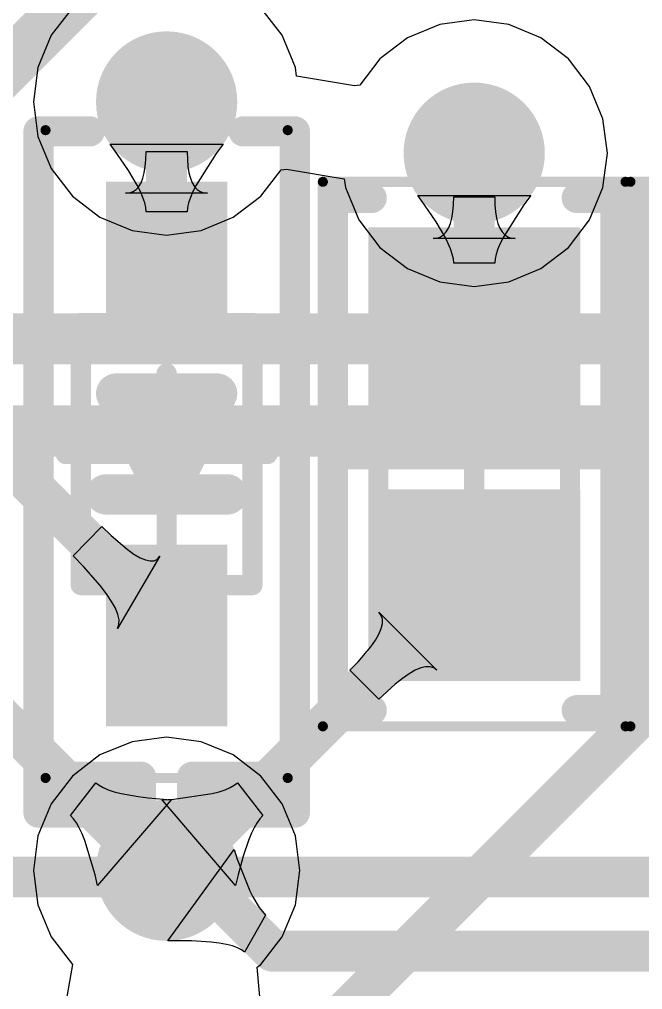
# Model space of a CAD drawing. Header units: inches. Extents: x -0.01 to 3.94, y -0.06 to 4.68.
# Drawn here: x 0.8913 to 1.0128, y 0.5467 to 0.7361 of the extents above; entities that cross this region are included whole.
import ezdxf

# ---------------------------------------------------------------- set-up
doc = ezdxf.new("R2010")
doc.units = ezdxf.units.IN
doc.header["$MEASUREMENT"] = 0
for name, color, linetype in [('Bottom Layer', 5, 'Continuous'), ('Int1 -GND)', 16, 'Continuous'), ('Int2 -PWR)', 76, 'Continuous'), ('Top 3D Body', 56, 'Continuous'), ('Top Courtyard', 56, 'Continuous'), ('Top Layer', 1, 'Continuous'), ('Top Overlay', 2, 'Continuous'), ('Top Paste', 8, 'Continuous'), ('Top Solder', 216, 'Continuous'), ('Via Holes', 16, 'Continuous')]:
    doc.layers.add(name, color=color, linetype=linetype)

# ---------------------------------------------------------------- blocks, each defined once
blk = doc.blocks.new('RES_0603_1608_538')
at = {"layer": 'Top Layer'}
for points in [[(-0.0423224, -0.0186989), (-0.0423224, 0.0187027), (-0.008857800000000002, 0.0187027), (-0.008857799999999997, -0.0186989)], [(0.008857600000000004, -0.0186989), (0.008857599999999997, 0.0187027), (0.0423222, 0.0187027), (0.0423222, -0.0186989)]]:
    blk.add_hatch(color=1, dxfattribs=at).paths.add_polyline_path(points)
at = {"layer": 'Top Paste'}
for points in [[(-0.0423224, -0.0186989), (-0.0423224, 0.0187027), (-0.008857800000000002, 0.0187027), (-0.008857799999999997, -0.0186989)], [(0.008857600000000004, -0.0186989), (0.008857599999999997, 0.0187027), (0.0423222, 0.0187027), (0.0423222, -0.0186989)]]:
    blk.add_hatch(color=8, dxfattribs=at).paths.add_polyline_path(points)
at = {"layer": 'Top Solder'}
for points in [[(-0.0442909, -0.0206674), (-0.0442909, 0.0206712), (-0.006889300000000003, 0.0206712), (-0.006889299999999998, -0.0206674)], [(0.006889100000000003, -0.0206674), (0.006889099999999997, 0.0206712), (0.0442907, 0.0206712), (0.0442907, -0.0206674)]]:
    blk.add_hatch(color=216, dxfattribs=at).paths.add_polyline_path(points)
at = {"layer": 'Top 3D Body'}
for points in [[(0.0344499, 0.0187019, 0.003937, 0.003937, 0), (-0.0344481, 0.0187019, 0.003937, 0.003937, 0)], [(-0.0344481, -0.0187001, 0.003937, 0.003937, 0), (-0.0344481, 0.0187019, 0.003937, 0.003937, 0)], [(0.0344499, -0.0187001, 0.003937, 0.003937, 0), (0.0344499, 0.0187019, 0.003937, 0.003937, 0)], [(0.0344499, -0.0187001, 0.003937, 0.003937, 0), (-0.0344481, -0.0187001, 0.003937, 0.003937, 0)]]:
    blk.add_lwpolyline(points, format="xyseb", dxfattribs=at)
for points in [[(-0.0354323, 0.0187019, 0.0019685, 0.0019685, 1), (-0.0334639, 0.0187019, 0.0019685, 0.0019685, 1)], [(-0.0354323, 0.0187019, 0.0019685, 0.0019685, 1), (-0.0334639, 0.0187019, 0.0019685, 0.0019685, 1)], [(0.0334657, 0.0187019, 0.0019685, 0.0019685, 1), (0.0354341, 0.0187019, 0.0019685, 0.0019685, 1)], [(0.0334657, 0.0187019, 0.0019685, 0.0019685, 1), (0.0354341, 0.0187019, 0.0019685, 0.0019685, 1)], [(-0.0354323, -0.0187001, 0.0019685, 0.0019685, 1), (-0.0334639, -0.0187001, 0.0019685, 0.0019685, 1)], [(-0.0354323, -0.0187001, 0.0019685, 0.0019685, 1), (-0.0334639, -0.0187001, 0.0019685, 0.0019685, 1)], [(0.0334657, -0.0187001, 0.0019685, 0.0019685, 1), (0.0354341, -0.0187001, 0.0019685, 0.0019685, 1)], [(0.0334657, -0.0187001, 0.0019685, 0.0019685, 1), (0.0354341, -0.0187001, 0.0019685, 0.0019685, 1)]]:
    blk.add_lwpolyline(points, format="xyseb", close=True, dxfattribs=at)
at = {"layer": 'Top Courtyard'}
for points in [[(0.0531499, 0.0295279, 0.0019685, 0.0019685, 0), (-0.0531501, 0.0295279, 0.0019685, 0.0019685, 0)], [(-0.0531501, -0.0295261, 0.0019685, 0.0019685, 0), (-0.0531501, 0.0295279, 0.0019685, 0.0019685, 0)], [(0.0531499, -0.0295261, 0.0019685, 0.0019685, 0), (0.0531499, 0.0295279, 0.0019685, 0.0019685, 0)], [(-1e-07, -0.0187001, 0.003937, 0.003937, 0), (-1e-07, 0.0187019, 0.003937, 0.003937, 0)], [(0.0186999, 1.9e-06, 0.003937, 0.003937, 0), (-0.0187001, 1.9e-06, 0.003937, 0.003937, 0)], [(0.0531499, -0.0295261, 0.0019685, 0.0019685, 0), (-0.0531501, -0.0295261, 0.0019685, 0.0019685, 0)]]:
    blk.add_lwpolyline(points, format="xyseb", dxfattribs=at)
for points in [[(-0.0536422, 0.0295279, 0.0009842, 0.0009842, 1), (-0.052658, 0.0295279, 0.0009842, 0.0009842, 1)], [(-0.0536422, 0.0295279, 0.0009842, 0.0009842, 1), (-0.052658, 0.0295279, 0.0009842, 0.0009842, 1)], [(0.0526578, 0.0295279, 0.0009842, 0.0009842, 1), (0.053642, 0.0295279, 0.0009842, 0.0009842, 1)], [(0.0526578, 0.0295279, 0.0009842, 0.0009842, 1), (0.053642, 0.0295279, 0.0009842, 0.0009842, 1)], [(-0.0009843, 0.0187019, 0.0019685, 0.0019685, 1), (0.0009841, 0.0187019, 0.0019685, 0.0019685, 1)], [(-0.0196843, 1.9e-06, 0.0019685, 0.0019685, 1), (-0.0177159, 1.9e-06, 0.0019685, 0.0019685, 1)], [(0.0177157, 1.9e-06, 0.0019685, 0.0019685, 1), (0.0196841, 1.9e-06, 0.0019685, 0.0019685, 1)], [(-0.0009843, -0.0187001, 0.0019685, 0.0019685, 1), (0.0009841, -0.0187001, 0.0019685, 0.0019685, 1)], [(-0.0536422, -0.0295261, 0.0009842, 0.0009842, 1), (-0.052658, -0.0295261, 0.0009842, 0.0009842, 1)], [(-0.0536422, -0.0295261, 0.0009842, 0.0009842, 1), (-0.052658, -0.0295261, 0.0009842, 0.0009842, 1)], [(0.0526578, -0.0295261, 0.0009842, 0.0009842, 1), (0.053642, -0.0295261, 0.0009842, 0.0009842, 1)], [(0.0526578, -0.0295261, 0.0009842, 0.0009842, 1), (0.053642, -0.0295261, 0.0009842, 0.0009842, 1)]]:
    blk.add_lwpolyline(points, format="xyseb", close=True, dxfattribs=at)
at = {"layer": 'Top Overlay'}
for points in [[(0.0499999, 0.0275599, 0.0059055, 0.0059055, 0), (-0.0500001, 0.0275599, 0.0059055, 0.0059055, 0)], [(-0.0500001, 0.0200019, 0.0059055, 0.0059055, 0), (-0.0500001, 0.0275599, 0.0059055, 0.0059055, 0)], [(-1e-07, -0.0275581, 0.0059055, 0.0059055, 0), (-1e-07, 0.0275599, 0.0059055, 0.0059055, 0)], [(0.0499999, 0.0200019, 0.0059055, 0.0059055, 0), (0.0499999, 0.0275599, 0.0059055, 0.0059055, 0)], [(-0.0500001, -0.0275581, 0.0059055, 0.0059055, 0), (-0.0500001, -0.0199981, 0.0059055, 0.0059055, 0)], [(0.0499999, -0.0275581, 0.0059055, 0.0059055, 0), (0.0499999, -0.0199981, 0.0059055, 0.0059055, 0)], [(0.0499999, -0.0275581, 0.0059055, 0.0059055, 0), (-0.0500001, -0.0275581, 0.0059055, 0.0059055, 0)]]:
    blk.add_lwpolyline(points, format="xyseb", dxfattribs=at)
for points in [[(-0.0514765, 0.0275599, 0.0029527, 0.0029527, 1), (-0.0485237, 0.0275599, 0.0029527, 0.0029527, 1)], [(-0.0514765, 0.0275599, 0.0029527, 0.0029527, 1), (-0.0485237, 0.0275599, 0.0029527, 0.0029527, 1)], [(-0.0014765, 0.0275599, 0.0029527, 0.0029527, 1), (0.0014763, 0.0275599, 0.0029527, 0.0029527, 1)], [(0.0485235, 0.0275599, 0.0029527, 0.0029527, 1), (0.0514763, 0.0275599, 0.0029527, 0.0029527, 1)], [(0.0485235, 0.0275599, 0.0029527, 0.0029527, 1), (0.0514763, 0.0275599, 0.0029527, 0.0029527, 1)], [(-0.0514765, 0.0200019, 0.0029527, 0.0029527, 1), (-0.0485237, 0.0200019, 0.0029527, 0.0029527, 1)], [(0.0485235, 0.0200019, 0.0029527, 0.0029527, 1), (0.0514763, 0.0200019, 0.0029527, 0.0029527, 1)], [(-0.0514765, -0.0199981, 0.0029527, 0.0029527, 1), (-0.0485237, -0.0199981, 0.0029527, 0.0029527, 1)], [(0.0485235, -0.0199981, 0.0029527, 0.0029527, 1), (0.0514763, -0.0199981, 0.0029527, 0.0029527, 1)], [(-0.0514765, -0.0275581, 0.0029527, 0.0029527, 1), (-0.0485237, -0.0275581, 0.0029527, 0.0029527, 1)], [(-0.0514765, -0.0275581, 0.0029527, 0.0029527, 1), (-0.0485237, -0.0275581, 0.0029527, 0.0029527, 1)], [(-0.0014765, -0.0275581, 0.0029527, 0.0029527, 1), (0.0014763, -0.0275581, 0.0029527, 0.0029527, 1)], [(0.0485235, -0.0275581, 0.0029527, 0.0029527, 1), (0.0514763, -0.0275581, 0.0029527, 0.0029527, 1)], [(0.0485235, -0.0275581, 0.0029527, 0.0029527, 1), (0.0514763, -0.0275581, 0.0029527, 0.0029527, 1)]]:
    blk.add_lwpolyline(points, format="xyseb", close=True, dxfattribs=at)
blk = doc.blocks.new('RES_0603_1608_542')
at = {"layer": 'Top Layer'}
for points in [[(-0.0423221, -0.0186998), (-0.0423221, 0.0187018), (-0.008857500000000003, 0.0187018), (-0.008857499999999997, -0.0186998)], [(0.008857900000000004, -0.0186998), (0.008857899999999997, 0.0187018), (0.0423225, 0.0187018), (0.0423225, -0.0186998)]]:
    blk.add_hatch(color=1, dxfattribs=at).paths.add_polyline_path(points)
at = {"layer": 'Top Paste'}
for points in [[(-0.0423221, -0.0186998), (-0.0423221, 0.0187018), (-0.008857500000000003, 0.0187018), (-0.008857499999999997, -0.0186998)], [(0.008857900000000004, -0.0186998), (0.008857899999999997, 0.0187018), (0.0423225, 0.0187018), (0.0423225, -0.0186998)]]:
    blk.add_hatch(color=8, dxfattribs=at).paths.add_polyline_path(points)
at = {"layer": 'Top Solder'}
for points in [[(-0.0442906, -0.0206683), (-0.0442906, 0.0206703), (-0.006889000000000003, 0.0206703), (-0.006888999999999997, -0.0206683)], [(0.006889400000000003, -0.0206683), (0.006889399999999997, 0.0206703), (0.044291, 0.0206703), (0.044291, -0.0206683)]]:
    blk.add_hatch(color=216, dxfattribs=at).paths.add_polyline_path(points)
at = {"layer": 'Top 3D Body'}
for points in [[(0.0344482, 0.018701, 0.003937, 0.003937, 0), (-0.0344498, 0.018701, 0.003937, 0.003937, 0)], [(-0.0344498, -0.018701, 0.003937, 0.003937, 0), (-0.0344498, 0.018701, 0.003937, 0.003937, 0)], [(0.0344482, -0.018701, 0.003937, 0.003937, 0), (0.0344482, 0.018701, 0.003937, 0.003937, 0)], [(0.0344482, -0.018701, 0.003937, 0.003937, 0), (-0.0344498, -0.018701, 0.003937, 0.003937, 0)]]:
    blk.add_lwpolyline(points, format="xyseb", dxfattribs=at)
for points in [[(-0.035434, 0.018701, 0.0019685, 0.0019685, 1), (-0.0334656, 0.018701, 0.0019685, 0.0019685, 1)], [(-0.035434, 0.018701, 0.0019685, 0.0019685, 1), (-0.0334656, 0.018701, 0.0019685, 0.0019685, 1)], [(0.033464, 0.018701, 0.0019685, 0.0019685, 1), (0.0354324, 0.018701, 0.0019685, 0.0019685, 1)], [(0.033464, 0.018701, 0.0019685, 0.0019685, 1), (0.0354324, 0.018701, 0.0019685, 0.0019685, 1)], [(-0.035434, -0.018701, 0.0019685, 0.0019685, 1), (-0.0334656, -0.018701, 0.0019685, 0.0019685, 1)], [(-0.035434, -0.018701, 0.0019685, 0.0019685, 1), (-0.0334656, -0.018701, 0.0019685, 0.0019685, 1)], [(0.033464, -0.018701, 0.0019685, 0.0019685, 1), (0.0354324, -0.018701, 0.0019685, 0.0019685, 1)], [(0.033464, -0.018701, 0.0019685, 0.0019685, 1), (0.0354324, -0.018701, 0.0019685, 0.0019685, 1)]]:
    blk.add_lwpolyline(points, format="xyseb", close=True, dxfattribs=at)
at = {"layer": 'Top Courtyard'}
for points in [[(0.0531502, 0.029527, 0.0019685, 0.0019685, 0), (-0.0531498, 0.029527, 0.0019685, 0.0019685, 0)], [(-0.0531498, -0.029527, 0.0019685, 0.0019685, 0), (-0.0531498, 0.029527, 0.0019685, 0.0019685, 0)], [(0.0531502, -0.029527, 0.0019685, 0.0019685, 0), (0.0531502, 0.029527, 0.0019685, 0.0019685, 0)], [(2e-07, -0.018701, 0.003937, 0.003937, 0), (2e-07, 0.018701, 0.003937, 0.003937, 0)], [(0.0187002, 1e-06, 0.003937, 0.003937, 0), (-0.0186998, 1e-06, 0.003937, 0.003937, 0)], [(0.0531502, -0.029527, 0.0019685, 0.0019685, 0), (-0.0531498, -0.029527, 0.0019685, 0.0019685, 0)]]:
    blk.add_lwpolyline(points, format="xyseb", dxfattribs=at)
for points in [[(-0.0536419, 0.029527, 0.0009842, 0.0009842, 1), (-0.0526577, 0.029527, 0.0009842, 0.0009842, 1)], [(-0.0536419, 0.029527, 0.0009842, 0.0009842, 1), (-0.0526577, 0.029527, 0.0009842, 0.0009842, 1)], [(0.0526581, 0.029527, 0.0009842, 0.0009842, 1), (0.0536423, 0.029527, 0.0009842, 0.0009842, 1)], [(0.0526581, 0.029527, 0.0009842, 0.0009842, 1), (0.0536423, 0.029527, 0.0009842, 0.0009842, 1)], [(-0.000984, 0.018701, 0.0019685, 0.0019685, 1), (0.0009844, 0.018701, 0.0019685, 0.0019685, 1)], [(-0.019684, 1e-06, 0.0019685, 0.0019685, 1), (-0.0177156, 1e-06, 0.0019685, 0.0019685, 1)], [(0.017716, 1e-06, 0.0019685, 0.0019685, 1), (0.0196844, 1e-06, 0.0019685, 0.0019685, 1)], [(-0.000984, -0.018701, 0.0019685, 0.0019685, 1), (0.0009844, -0.018701, 0.0019685, 0.0019685, 1)], [(-0.0536419, -0.029527, 0.0009842, 0.0009842, 1), (-0.0526577, -0.029527, 0.0009842, 0.0009842, 1)], [(-0.0536419, -0.029527, 0.0009842, 0.0009842, 1), (-0.0526577, -0.029527, 0.0009842, 0.0009842, 1)], [(0.0526581, -0.029527, 0.0009842, 0.0009842, 1), (0.0536423, -0.029527, 0.0009842, 0.0009842, 1)], [(0.0526581, -0.029527, 0.0009842, 0.0009842, 1), (0.0536423, -0.029527, 0.0009842, 0.0009842, 1)]]:
    blk.add_lwpolyline(points, format="xyseb", close=True, dxfattribs=at)
at = {"layer": 'Top Overlay'}
for points in [[(0.0500002, 0.027559, 0.0059055, 0.0059055, 0), (-0.0499998, 0.027559, 0.0059055, 0.0059055, 0)], [(-0.0499998, 0.020001, 0.0059055, 0.0059055, 0), (-0.0499998, 0.027559, 0.0059055, 0.0059055, 0)], [(2e-07, -0.027559, 0.0059055, 0.0059055, 0), (2e-07, 0.027559, 0.0059055, 0.0059055, 0)], [(0.0500002, 0.020001, 0.0059055, 0.0059055, 0), (0.0500002, 0.027559, 0.0059055, 0.0059055, 0)], [(-0.0499998, -0.027559, 0.0059055, 0.0059055, 0), (-0.0499998, -0.019999, 0.0059055, 0.0059055, 0)], [(0.0500002, -0.027559, 0.0059055, 0.0059055, 0), (0.0500002, -0.019999, 0.0059055, 0.0059055, 0)], [(0.0500002, -0.027559, 0.0059055, 0.0059055, 0), (-0.0499998, -0.027559, 0.0059055, 0.0059055, 0)]]:
    blk.add_lwpolyline(points, format="xyseb", dxfattribs=at)
for points in [[(-0.0514762, 0.027559, 0.0029527, 0.0029527, 1), (-0.0485234, 0.027559, 0.0029527, 0.0029527, 1)], [(-0.0514762, 0.027559, 0.0029527, 0.0029527, 1), (-0.0485234, 0.027559, 0.0029527, 0.0029527, 1)], [(-0.0014762, 0.027559, 0.0029527, 0.0029527, 1), (0.0014766, 0.027559, 0.0029527, 0.0029527, 1)], [(0.0485238, 0.027559, 0.0029527, 0.0029527, 1), (0.0514766, 0.027559, 0.0029527, 0.0029527, 1)], [(0.0485238, 0.027559, 0.0029527, 0.0029527, 1), (0.0514766, 0.027559, 0.0029527, 0.0029527, 1)], [(-0.0514762, 0.020001, 0.0029527, 0.0029527, 1), (-0.0485234, 0.020001, 0.0029527, 0.0029527, 1)], [(0.0485238, 0.020001, 0.0029527, 0.0029527, 1), (0.0514766, 0.020001, 0.0029527, 0.0029527, 1)], [(-0.0514762, -0.019999, 0.0029527, 0.0029527, 1), (-0.0485234, -0.019999, 0.0029527, 0.0029527, 1)], [(0.0485238, -0.019999, 0.0029527, 0.0029527, 1), (0.0514766, -0.019999, 0.0029527, 0.0029527, 1)], [(-0.0514762, -0.027559, 0.0029527, 0.0029527, 1), (-0.0485234, -0.027559, 0.0029527, 0.0029527, 1)], [(-0.0514762, -0.027559, 0.0029527, 0.0029527, 1), (-0.0485234, -0.027559, 0.0029527, 0.0029527, 1)], [(-0.0014762, -0.027559, 0.0029527, 0.0029527, 1), (0.0014766, -0.027559, 0.0029527, 0.0029527, 1)], [(0.0485238, -0.027559, 0.0029527, 0.0029527, 1), (0.0514766, -0.027559, 0.0029527, 0.0029527, 1)], [(0.0485238, -0.027559, 0.0029527, 0.0029527, 1), (0.0514766, -0.027559, 0.0029527, 0.0029527, 1)]]:
    blk.add_lwpolyline(points, format="xyseb", close=True, dxfattribs=at)
blk = doc.blocks.new('66D8AC91_DC10_42D3_BF25_693004815827_555')
at = {"layer": 'Top Overlay'}
blk.add_lwpolyline([(-0.6249997, 0.1749993, 0.007874, 0.007874, 0), (0.6250003, 0.1749993, 0.007874, 0.007874, 0)], format="xyseb", dxfattribs=at)
blk = doc.blocks.new('SOD523F_568')
at = {"layer": 'Top Layer'}
for points in [[(-0.05118085, -0.009842400000000003), (-0.05118085, 0.009842599999999996), (-0.01968475, 0.009842600000000003), (-0.01968475, -0.009842399999999998)], [(0.01968515, -0.009842400000000003), (0.01968515, 0.009842599999999996), (0.05118125, 0.009842600000000003), (0.05118125, -0.009842399999999998)]]:
    blk.add_hatch(color=1, dxfattribs=at).paths.add_polyline_path(points)
at = {"layer": 'Top Overlay'}
for points in [[(0.0629902, 0.0049955), (0.0699982, 0.0049955), (0.0699982, 0.0249955), (0.0629902, 0.0249955)], [(0.0629902, -0.0236325), (0.0708642, -0.0236325), (0.0708642, -0.0050105), (0.0629902, -0.0050105)]]:
    blk.add_hatch(color=2, dxfattribs=at).paths.add_polyline_path(points)
at = {"layer": 'Top Paste'}
for points in [[(-0.05118085, -0.009842400000000003), (-0.05118085, 0.009842599999999996), (-0.01968475, 0.009842600000000003), (-0.01968475, -0.009842399999999998)], [(0.01968515, -0.009842400000000003), (0.01968515, 0.009842599999999996), (0.05118125, 0.009842600000000003), (0.05118125, -0.009842399999999998)]]:
    blk.add_hatch(color=8, dxfattribs=at).paths.add_polyline_path(points)
at = {"layer": 'Top Solder'}
for points in [[(-0.05314935, -0.0118109), (-0.05314935, 0.0118111), (-0.01771625, 0.0118111), (-0.01771625, -0.0118109)], [(0.01771665, -0.0118109), (0.01771665, 0.0118111), (0.05314975, 0.0118111), (0.05314975, -0.0118109)]]:
    blk.add_hatch(color=216, dxfattribs=at).paths.add_polyline_path(points)
at = {"layer": 'Top 3D Body'}
for points in [[(-0.0255908, -0.0167319, 0.003937, 0.003937, 0), (-0.0255908, 0.0167321, 0.003937, 0.003937, 0)], [(0.0255912, 0.0167321, 0.003937, 0.003937, 0), (-0.0255908, 0.0167321, 0.003937, 0.003937, 0)], [(0.0255912, -0.0167319, 0.003937, 0.003937, 0), (0.0255912, 0.0167321, 0.003937, 0.003937, 0)], [(0.0255912, -0.0167319, 0.003937, 0.003937, 0), (-0.0255908, -0.0167319, 0.003937, 0.003937, 0)]]:
    blk.add_lwpolyline(points, format="xyseb", dxfattribs=at)
for points in [[(-0.026575, 0.0167321, 0.0019685, 0.0019685, 1), (-0.0246066, 0.0167321, 0.0019685, 0.0019685, 1)], [(-0.026575, 0.0167321, 0.0019685, 0.0019685, 1), (-0.0246066, 0.0167321, 0.0019685, 0.0019685, 1)], [(0.024607, 0.0167321, 0.0019685, 0.0019685, 1), (0.0265754, 0.0167321, 0.0019685, 0.0019685, 1)], [(0.024607, 0.0167321, 0.0019685, 0.0019685, 1), (0.0265754, 0.0167321, 0.0019685, 0.0019685, 1)], [(-0.026575, -0.0167319, 0.0019685, 0.0019685, 1), (-0.0246066, -0.0167319, 0.0019685, 0.0019685, 1)], [(-0.026575, -0.0167319, 0.0019685, 0.0019685, 1), (-0.0246066, -0.0167319, 0.0019685, 0.0019685, 1)], [(0.024607, -0.0167319, 0.0019685, 0.0019685, 1), (0.0265754, -0.0167319, 0.0019685, 0.0019685, 1)], [(0.024607, -0.0167319, 0.0019685, 0.0019685, 1), (0.0265754, -0.0167319, 0.0019685, 0.0019685, 1)]]:
    blk.add_lwpolyline(points, format="xyseb", close=True, dxfattribs=at)
at = {"layer": 'Top Courtyard'}
for points in [[(-0.0632288, -0.0236219, 0.0019685, 0.0019685, 0), (-0.0632288, 0.0236221, 0.0019685, 0.0019685, 0)], [(0.0632292, 0.0236221, 0.0019685, 0.0019685, 0), (-0.0632288, 0.0236221, 0.0019685, 0.0019685, 0)], [(0.0632292, -0.0236219, 0.0019685, 0.0019685, 0), (0.0632292, 0.0236221, 0.0019685, 0.0019685, 0)], [(-8e-07, -0.0196859, 0.003937, 0.003937, 0), (-8e-07, 0.0196841, 0.003937, 0.003937, 0)], [(0.0236212, 1e-07, 0.003937, 0.003937, 0), (-0.0157488, 1e-07, 0.003937, 0.003937, 0)], [(0.0632292, -0.0236219, 0.0019685, 0.0019685, 0), (-0.0632288, -0.0236219, 0.0019685, 0.0019685, 0)]]:
    blk.add_lwpolyline(points, format="xyseb", dxfattribs=at)
for points in [[(-0.0637209, 0.0236221, 0.0009842, 0.0009842, 1), (-0.0627367, 0.0236221, 0.0009842, 0.0009842, 1)], [(-0.0637209, 0.0236221, 0.0009842, 0.0009842, 1), (-0.0627367, 0.0236221, 0.0009842, 0.0009842, 1)], [(0.0627371, 0.0236221, 0.0009842, 0.0009842, 1), (0.0637213, 0.0236221, 0.0009842, 0.0009842, 1)], [(0.0627371, 0.0236221, 0.0009842, 0.0009842, 1), (0.0637213, 0.0236221, 0.0009842, 0.0009842, 1)], [(-0.000985, 0.0196841, 0.0019685, 0.0019685, 1), (0.0009834, 0.0196841, 0.0019685, 0.0019685, 1)], [(-0.016733, 1e-07, 0.0019685, 0.0019685, 1), (-0.0147646, 1e-07, 0.0019685, 0.0019685, 1)], [(0.022637, 1e-07, 0.0019685, 0.0019685, 1), (0.0246054, 1e-07, 0.0019685, 0.0019685, 1)], [(-0.000985, -0.0196859, 0.0019685, 0.0019685, 1), (0.0009834, -0.0196859, 0.0019685, 0.0019685, 1)], [(-0.0637209, -0.0236219, 0.0009842, 0.0009842, 1), (-0.0627367, -0.0236219, 0.0009842, 0.0009842, 1)], [(-0.0637209, -0.0236219, 0.0009842, 0.0009842, 1), (-0.0627367, -0.0236219, 0.0009842, 0.0009842, 1)], [(0.0627371, -0.0236219, 0.0009842, 0.0009842, 1), (0.0637213, -0.0236219, 0.0009842, 0.0009842, 1)], [(0.0627371, -0.0236219, 0.0009842, 0.0009842, 1), (0.0637213, -0.0236219, 0.0009842, 0.0009842, 1)]]:
    blk.add_lwpolyline(points, format="xyseb", close=True, dxfattribs=at)
at = {"layer": 'Top Overlay'}
for points in [[(0.0649992, 0.0250001, 0.0059055, 0.0059055, 0), (-0.0629928, 0.0250001, 0.0059055, 0.0059055, 0)], [(-0.0629928, 0.0150001, 0.0059055, 0.0059055, 0), (-0.0629928, 0.0250001, 0.0059055, 0.0059055, 0)], [(0.0699992, 0.0250001, 0.0059055, 0.0059055, 0), (0.0629912, 0.0250001, 0.0059055, 0.0059055, 0)], [(0.0629912, 0.0050001, 0.0059055, 0.0059055, 0), (0.0629912, 0.0250001, 0.0059055, 0.0059055, 0)], [(0.0699992, 0.0050001, 0.0059055, 0.0059055, 0), (0.0699992, 0.0250001, 0.0059055, 0.0059055, 0)], [(0.0078732, -0.0118119, 0.007874, 0.007874, 0), (0.0078732, 0.0118101, 0.007874, 0.007874, 0)], [(-0.0118108, -0.0039379, 0.007874, 0.007874, 0), (-0.0118108, 0.0098421, 0.007874, 0.007874, 0)], [(0.0078732, 1e-07, 0.007874, 0.007874, 0), (-0.0118108, 0.0098421, 0.007874, 0.007874, 0)], [(0.0699992, 0.0050001, 0.0059055, 0.0059055, 0), (0.0629912, 0.0050001, 0.0059055, 0.0059055, 0)], [(-0.0118108, -0.0098419, 0.007874, 0.007874, 0), (0.0078732, 1e-07, 0.007874, 0.007874, 0)], [(-0.0118108, -0.0098419, 0.007874, 0.007874, 0), (-0.0118108, -0.0039379, 0.007874, 0.007874, 0)], [(0.0629912, -0.0249999, 0.0059055, 0.0059055, 0), (0.0629912, -0.0049999, 0.0059055, 0.0059055, 0)], [(0.0699992, -0.0049999, 0.0059055, 0.0059055, 0), (0.0629912, -0.0049999, 0.0059055, 0.0059055, 0)], [(0.0699992, -0.0249999, 0.0059055, 0.0059055, 0), (0.0699992, -0.0049999, 0.0059055, 0.0059055, 0)], [(-0.0629928, -0.0249999, 0.0059055, 0.0059055, 0), (-0.0629928, -0.0149999, 0.0059055, 0.0059055, 0)], [(0.0649992, -0.0249999, 0.0059055, 0.0059055, 0), (-0.0629928, -0.0249999, 0.0059055, 0.0059055, 0)], [(0.0699992, -0.0249999, 0.0059055, 0.0059055, 0), (0.0629912, -0.0249999, 0.0059055, 0.0059055, 0)]]:
    blk.add_lwpolyline(points, format="xyseb", dxfattribs=at)
for points in [[(-0.0644692, 0.0250001, 0.0029527, 0.0029527, 1), (-0.0615164, 0.0250001, 0.0029527, 0.0029527, 1)], [(-0.0644692, 0.0250001, 0.0029527, 0.0029527, 1), (-0.0615164, 0.0250001, 0.0029527, 0.0029527, 1)], [(0.0615148, 0.0250001, 0.0029527, 0.0029527, 1), (0.0644676, 0.0250001, 0.0029527, 0.0029527, 1)], [(0.0615148, 0.0250001, 0.0029527, 0.0029527, 1), (0.0644676, 0.0250001, 0.0029527, 0.0029527, 1)], [(0.0635228, 0.0250001, 0.0029527, 0.0029527, 1), (0.0664756, 0.0250001, 0.0029527, 0.0029527, 1)], [(0.0685228, 0.0250001, 0.0029527, 0.0029527, 1), (0.0714756, 0.0250001, 0.0029527, 0.0029527, 1)], [(0.0685228, 0.0250001, 0.0029527, 0.0029527, 1), (0.0714756, 0.0250001, 0.0029527, 0.0029527, 1)], [(-0.0644692, 0.0150001, 0.0029527, 0.0029527, 1), (-0.0615164, 0.0150001, 0.0029527, 0.0029527, 1)], [(0.0059047, 0.0118101, 0.003937, 0.003937, 1), (0.0098417, 0.0118101, 0.003937, 0.003937, 1)], [(-0.0137793, 0.0098421, 0.003937, 0.003937, 1), (-0.0098423, 0.0098421, 0.003937, 0.003937, 1)], [(-0.0137793, 0.0098421, 0.003937, 0.003937, 1), (-0.0098423, 0.0098421, 0.003937, 0.003937, 1)], [(0.0615148, 0.0050001, 0.0029527, 0.0029527, 1), (0.0644676, 0.0050001, 0.0029527, 0.0029527, 1)], [(0.0615148, 0.0050001, 0.0029527, 0.0029527, 1), (0.0644676, 0.0050001, 0.0029527, 0.0029527, 1)], [(0.0685228, 0.0050001, 0.0029527, 0.0029527, 1), (0.0714756, 0.0050001, 0.0029527, 0.0029527, 1)], [(0.0685228, 0.0050001, 0.0029527, 0.0029527, 1), (0.0714756, 0.0050001, 0.0029527, 0.0029527, 1)], [(0.0059047, 1e-07, 0.003937, 0.003937, 1), (0.0098417, 1e-07, 0.003937, 0.003937, 1)], [(0.0059047, 1e-07, 0.003937, 0.003937, 1), (0.0098417, 1e-07, 0.003937, 0.003937, 1)], [(-0.0137793, -0.0039379, 0.003937, 0.003937, 1), (-0.0098423, -0.0039379, 0.003937, 0.003937, 1)], [(-0.0137793, -0.0039379, 0.003937, 0.003937, 1), (-0.0098423, -0.0039379, 0.003937, 0.003937, 1)], [(0.0615148, -0.0049999, 0.0029527, 0.0029527, 1), (0.0644676, -0.0049999, 0.0029527, 0.0029527, 1)], [(0.0615148, -0.0049999, 0.0029527, 0.0029527, 1), (0.0644676, -0.0049999, 0.0029527, 0.0029527, 1)], [(0.0685228, -0.0049999, 0.0029527, 0.0029527, 1), (0.0714756, -0.0049999, 0.0029527, 0.0029527, 1)], [(0.0685228, -0.0049999, 0.0029527, 0.0029527, 1), (0.0714756, -0.0049999, 0.0029527, 0.0029527, 1)], [(-0.0137793, -0.0098419, 0.003937, 0.003937, 1), (-0.0098423, -0.0098419, 0.003937, 0.003937, 1)], [(-0.0137793, -0.0098419, 0.003937, 0.003937, 1), (-0.0098423, -0.0098419, 0.003937, 0.003937, 1)], [(0.0059047, -0.0118119, 0.003937, 0.003937, 1), (0.0098417, -0.0118119, 0.003937, 0.003937, 1)], [(-0.0644692, -0.0149999, 0.0029527, 0.0029527, 1), (-0.0615164, -0.0149999, 0.0029527, 0.0029527, 1)], [(-0.0644692, -0.0249999, 0.0029527, 0.0029527, 1), (-0.0615164, -0.0249999, 0.0029527, 0.0029527, 1)], [(-0.0644692, -0.0249999, 0.0029527, 0.0029527, 1), (-0.0615164, -0.0249999, 0.0029527, 0.0029527, 1)], [(0.0615148, -0.0249999, 0.0029527, 0.0029527, 1), (0.0644676, -0.0249999, 0.0029527, 0.0029527, 1)], [(0.0615148, -0.0249999, 0.0029527, 0.0029527, 1), (0.0644676, -0.0249999, 0.0029527, 0.0029527, 1)], [(0.0635228, -0.0249999, 0.0029527, 0.0029527, 1), (0.0664756, -0.0249999, 0.0029527, 0.0029527, 1)], [(0.0685228, -0.0249999, 0.0029527, 0.0029527, 1), (0.0714756, -0.0249999, 0.0029527, 0.0029527, 1)], [(0.0685228, -0.0249999, 0.0029527, 0.0029527, 1), (0.0714756, -0.0249999, 0.0029527, 0.0029527, 1)]]:
    blk.add_lwpolyline(points, format="xyseb", close=True, dxfattribs=at)

msp = doc.modelspace()

# ---------------------------------------------------------------- hatches: boundary and pattern name
at = {"layer": 'Bottom Layer'}
h = msp.add_hatch(color=5, dxfattribs=at)
edge = h.paths.add_edge_path()
edge.add_arc((0.92, 0.72), 0.0137795, 0, 360)
h = msp.add_hatch(color=5, dxfattribs=at)
edge = h.paths.add_edge_path()
edge.add_arc((0.98, 0.71), 0.0137795, 0, 360)
h = msp.add_hatch(color=5, dxfattribs=at)
edge = h.paths.add_edge_path()
edge.add_arc((0.92, 0.57), 0.0137795, 0, 360)
at = {"layer": 'Int1 -GND)'}
h = msp.add_hatch(color=7, dxfattribs=at)
edge = h.paths.add_edge_path()
edge.add_arc((0.92, 0.72), 0.0137795, 0, 360)
h = msp.add_hatch(color=7, dxfattribs=at)
edge = h.paths.add_edge_path()
edge.add_arc((0.98, 0.71), 0.0137795, 0, 360)
h = msp.add_hatch(color=7, dxfattribs=at)
edge = h.paths.add_edge_path()
edge.add_arc((0.92, 0.57), 0.0137795, 0, 360)
at = {"layer": 'Int2 -PWR)'}
h = msp.add_hatch(color=7, dxfattribs=at)
edge = h.paths.add_edge_path()
edge.add_arc((0.92, 0.72), 0.0137795, 0, 360)
h = msp.add_hatch(color=7, dxfattribs=at)
edge = h.paths.add_edge_path()
edge.add_arc((0.98, 0.71), 0.0137795, 0, 360)
h = msp.add_hatch(color=7, dxfattribs=at)
edge = h.paths.add_edge_path()
edge.add_arc((0.92, 0.57), 0.0137795, 0, 360)
at = {"layer": 'Top Layer'}
h = msp.add_hatch(color=1, dxfattribs=at)
edge = h.paths.add_edge_path()
edge.add_arc((0.92, 0.72), 0.0137795, 0, 360)
h = msp.add_hatch(color=1, dxfattribs=at)
edge = h.paths.add_edge_path()
edge.add_arc((0.98, 0.71), 0.0137795, 0, 360)
h = msp.add_hatch(color=1, dxfattribs=at)
edge = h.paths.add_edge_path()
edge.add_arc((0.92, 0.57), 0.0137795, 0, 360)
at = {"layer": 'Via Holes'}
h = msp.add_hatch(color=7, dxfattribs=at)
edge = h.paths.add_edge_path()
edge.add_arc((0.92, 0.72), 0.0068897, 0, 360)
h = msp.add_hatch(color=7, dxfattribs=at)
edge = h.paths.add_edge_path()
edge.add_arc((0.98, 0.71), 0.0068897, 0, 360)
h = msp.add_hatch(color=7, dxfattribs=at)
edge = h.paths.add_edge_path()
edge.add_arc((0.92, 0.57), 0.0068897, 0, 360)

# ---------------------------------------------------------------- linework, layer by layer
at = {"layer": 'Bottom Layer'}
for p, q in [((0.9202474, 0.5562227), (0.9331641, 0.5740721)), ((0.9331641, 0.5740721), (0.9337642, 0.5722027)), ((0.9337642, 0.5722027), (0.9361977, 0.566028)), ((0.9361977, 0.566028), (0.9368144, 0.56481)), ((0.9368144, 0.56481), (0.9380578, 0.562765)), ((0.9380578, 0.562765), (0.9386844, 0.561938)), ((0.9393144, 0.5612412), (0.9352033, 0.5540385)), ((0.9386844, 0.561938), (0.9393144, 0.5612412)), ((0.9248605, 0.5562074), (0.9202474, 0.5562227)), ((0.9286627, 0.5559814), (0.9248605, 0.5562074)), ((0.9302596, 0.5557893), (0.9286627, 0.5559814)), ((0.9316538, 0.5555445), (0.9302596, 0.5557893)), ((0.9328453, 0.5552471), (0.9316538, 0.5555445)), ((0.9338341, 0.5548969), (0.9328453, 0.5552471)), ((0.9346201, 0.5544941), (0.9338341, 0.5548969)), ((0.9352033, 0.5540385), (0.9346201, 0.5544941))]:
    msp.add_line(p, q, dxfattribs=at)
for points in [[(0.8853484, 0.7232204, 0.01, 0.01, 0), (0.9089076, 0.7467796, 0.01, 0.01, 0)], [(0.8729095, 0.6737627, 0.01, 0.01, 0), (2.4016349, 0.6737627, 0.01, 0.01, 0)], [(0.8654537, 0.6557627, 0.01, 0.01, 0), (2.4536385, 0.6557627, 0.01, 0.01, 0)], [(0.92, 0.57, 0.008, 0.008, 0), (0.9248987, 0.57, 0.008, 0.008, 0)], [(0.9248987, 0.57, 0.008, 0.008, 0), (0.9406782, 0.5542205, 0.008, 0.008, 0)], [(0.9406782, 0.5542205, 0.008, 0.008, 0), (2.3314086, 0.5542205, 0.008, 0.008, 0)]]:
    msp.add_lwpolyline(points, format="xyseb", dxfattribs=at)
for points in [[(0.918, 0.57, 0.004, 0.004, 1), (0.922, 0.57, 0.004, 0.004, 1)], [(0.9228987, 0.57, 0.004, 0.004, 1), (0.9268987, 0.57, 0.004, 0.004, 1)], [(0.9228987, 0.57, 0.004, 0.004, 1), (0.9268987, 0.57, 0.004, 0.004, 1)], [(0.9386782, 0.5542205, 0.004, 0.004, 1), (0.9426782, 0.5542205, 0.004, 0.004, 1)], [(0.9386782, 0.5542205, 0.004, 0.004, 1), (0.9426782, 0.5542205, 0.004, 0.004, 1)]]:
    msp.add_lwpolyline(points, format="xyseb", close=True, dxfattribs=at)
at = {"layer": 'Int1 -GND)'}
for p, q in [((0.9132702, 0.595116), (0.906999, 0.5925184)), ((0.92, 0.596002), (0.9132702, 0.595116)), ((0.9267298, 0.595116), (0.92, 0.596002)), ((0.933001, 0.5925184), (0.9267298, 0.595116)), ((0.906999, 0.5925184), (0.9016138, 0.5883862)), ((0.9383862, 0.5883862), (0.933001, 0.5925184)), ((0.9016138, 0.5883862), (0.8974816, 0.583001)), ((0.9425184, 0.583001), (0.9383862, 0.5883862)), ((0.8974816, 0.583001), (0.894884, 0.5767298)), ((0.945116, 0.5767298), (0.9425184, 0.583001)), ((0.894884, 0.5767298), (0.893998, 0.57)), ((0.946002, 0.57), (0.945116, 0.5767298)), ((0.893998, 0.57), (0.894884, 0.5632702)), ((0.945116, 0.5632702), (0.946002, 0.57)), ((0.894884, 0.5632702), (0.8974816, 0.556999)), ((0.9425184, 0.556999), (0.945116, 0.5632702)), ((0.8974816, 0.556999), (0.9016138, 0.5516139)), ((0.9383862, 0.5516138), (0.9425184, 0.556999)), ((0.9016138, 0.5516139), (0.8993256, 0.5382439)), ((0.9376794, 0.5510714), (0.9383862, 0.5516138)), ((0.938889, 0.5375816), (0.9376794, 0.5510714))]:
    msp.add_line(p, q, dxfattribs=at)
at = {"layer": 'Int2 -PWR)'}
for p, q in [((0.9016138, 0.7383862), (0.8974816, 0.733001)), ((0.9425184, 0.733001), (0.9383862, 0.7383862)), ((0.9732702, 0.735116), (0.966999, 0.7325184)), ((0.98, 0.736002), (0.9732702, 0.735116)), ((0.9867298, 0.735116), (0.98, 0.736002)), ((0.993001, 0.7325184), (0.9867298, 0.735116)), ((0.8974816, 0.733001), (0.894884, 0.7267298)), ((0.945116, 0.7267298), (0.9425184, 0.733001)), ((0.966999, 0.7325184), (0.9616138, 0.7283862)), ((0.9983862, 0.7283862), (0.993001, 0.7325184)), ((0.9616138, 0.7283862), (0.957677, 0.7232556)), ((1.0025184, 0.723001), (0.9983862, 0.7283862)), ((0.894884, 0.7267298), (0.893998, 0.72)), ((0.9453382, 0.7250419), (0.945116, 0.7267298)), ((0.9566227, 0.7231454), (0.9453382, 0.7250419)), ((0.957677, 0.7232556), (0.9566227, 0.7231454)), ((1.005116, 0.7167298), (1.0025184, 0.723001)), ((0.893998, 0.72), (0.894884, 0.7132702)), ((1.006002, 0.71), (1.005116, 0.7167298)), ((0.894884, 0.7132702), (0.8974816, 0.706999)), ((1.005116, 0.7032702), (1.006002, 0.71)), ((0.8974816, 0.706999), (0.9016138, 0.7016138)), ((0.9383862, 0.7016138), (0.942323, 0.7067444)), ((0.942323, 0.7067444), (0.9433773, 0.7068546)), ((0.9433773, 0.7068546), (0.9546618, 0.7049581)), ((0.9546618, 0.7049581), (0.954884, 0.7032702)), ((0.954884, 0.7032702), (0.9574816, 0.696999)), ((1.0025184, 0.696999), (1.005116, 0.7032702)), ((0.9016138, 0.7016138), (0.906999, 0.6974816)), ((0.933001, 0.6974816), (0.9383862, 0.7016138)), ((0.906999, 0.6974816), (0.9132702, 0.694884)), ((0.9267298, 0.694884), (0.933001, 0.6974816)), ((0.9574816, 0.696999), (0.9616138, 0.6916138)), ((0.9983862, 0.6916138), (1.0025184, 0.696999)), ((0.9132702, 0.694884), (0.92, 0.693998)), ((0.92, 0.693998), (0.9267298, 0.694884)), ((0.9616138, 0.6916138), (0.966999, 0.6874816)), ((0.993001, 0.6874816), (0.9983862, 0.6916138)), ((0.966999, 0.6874816), (0.9732702, 0.684884)), ((0.9867298, 0.684884), (0.993001, 0.6874816)), ((0.9732702, 0.684884), (0.98, 0.683998)), ((0.98, 0.683998), (0.9867298, 0.684884)), ((0.9132702, 0.595116), (0.906999, 0.5925184)), ((0.92, 0.596002), (0.9132702, 0.595116)), ((0.9267298, 0.595116), (0.92, 0.596002)), ((0.933001, 0.5925184), (0.9267298, 0.595116)), ((0.906999, 0.5925184), (0.9016138, 0.5883862)), ((0.9383862, 0.5883862), (0.933001, 0.5925184)), ((0.9016138, 0.5883862), (0.8974816, 0.583001)), ((0.9425184, 0.583001), (0.9383862, 0.5883862)), ((0.8974816, 0.583001), (0.894884, 0.5767298)), ((0.945116, 0.5767298), (0.9425184, 0.583001)), ((0.894884, 0.5767298), (0.893998, 0.57)), ((0.946002, 0.57), (0.945116, 0.5767298)), ((0.893998, 0.57), (0.894884, 0.5632702)), ((0.945116, 0.5632702), (0.946002, 0.57)), ((0.894884, 0.5632702), (0.8974816, 0.556999)), ((0.9425184, 0.556999), (0.945116, 0.5632702)), ((0.8974816, 0.556999), (0.9016138, 0.5516139)), ((0.9383862, 0.5516138), (0.9425184, 0.556999)), ((0.9016138, 0.5516139), (0.8993256, 0.5382439)), ((0.9376794, 0.5510714), (0.9383862, 0.5516138)), ((0.938889, 0.5375816), (0.9376794, 0.5510714))]:
    msp.add_line(p, q, dxfattribs=at)
at = {"layer": 'Top Layer'}
for p, q in [((0.9089815, 0.7117254), (0.9310186, 0.7117255)), ((0.910315, 0.7099113), (0.9089815, 0.7117254)), ((0.9159601, 0.7087778), (0.9160001, 0.7103206)), ((0.9160001, 0.7103206), (0.9240001, 0.7103206)), ((0.9240001, 0.7103206), (0.9240401, 0.7087778)), ((0.9310186, 0.7117255), (0.9296851, 0.7099114)), ((0.912561, 0.7066139), (0.910315, 0.7099113)), ((0.9158401, 0.7073974), (0.9159601, 0.7087778)), ((0.9240401, 0.7087778), (0.9241601, 0.7073974)), ((0.9296851, 0.7099114), (0.9257547, 0.7037576)), ((0.9142454, 0.7037575), (0.912561, 0.7066139)), ((0.9156401, 0.7061794), (0.9158401, 0.7073974)), ((0.9241601, 0.7073974), (0.9243601, 0.7061794)), ((0.9150001, 0.7042306), (0.9153601, 0.7051238)), ((0.9153601, 0.7051238), (0.9156401, 0.7061794)), ((0.9243601, 0.7061794), (0.9246401, 0.7051238)), ((0.9246401, 0.7051238), (0.9250001, 0.7042306)), ((0.9134401, 0.7025254), (0.9140401, 0.7029314)), ((0.9140401, 0.7029314), (0.9145601, 0.7034998)), ((0.9148771, 0.7024947), (0.9142454, 0.7037575)), ((0.9145601, 0.7034998), (0.9150001, 0.7042306)), ((0.9250001, 0.7042306), (0.9254401, 0.7034998)), ((0.9257547, 0.7037576), (0.9251231, 0.7024948)), ((0.9254401, 0.7034998), (0.9259601, 0.7029314)), ((0.9259601, 0.7029314), (0.9265601, 0.7025254)), ((0.9120001, 0.7022006), (0.9127601, 0.7022818)), ((0.9280001, 0.7022006), (0.9120001, 0.7022006)), ((0.9127601, 0.7022818), (0.9134401, 0.7025254)), ((0.9153684, 0.7013422), (0.9148771, 0.7024947)), ((0.9157194, 0.7002999), (0.9153684, 0.7013422)), ((0.9246318, 0.7013423), (0.9242808, 0.7003)), ((0.9251231, 0.7024948), (0.9246318, 0.7013423)), ((0.9265601, 0.7025254), (0.9272401, 0.7022818)), ((0.9272401, 0.7022818), (0.9280001, 0.7022006)), ((0.970315, 0.6999113), (0.9689815, 0.7017254)), ((0.9689815, 0.7017254), (0.9910185, 0.7017254)), ((0.97596, 0.6999194), (0.976, 0.7014622)), ((0.976, 0.7014622), (0.984, 0.7014622)), ((0.984, 0.7014622), (0.98404, 0.6999194)), ((0.9910185, 0.7017254), (0.989685, 0.6999113)), ((0.9159299, 0.6993678), (0.9157194, 0.7002999)), ((0.9160001, 0.698546), (0.9159299, 0.6993678)), ((0.9240703, 0.6993679), (0.9240001, 0.6985461)), ((0.9242808, 0.7003), (0.9240703, 0.6993679)), ((0.9725609, 0.696614), (0.970315, 0.6999113)), ((0.97584, 0.698539), (0.97596, 0.6999194)), ((0.98404, 0.6999194), (0.98416, 0.698539)), ((0.989685, 0.6999113), (0.9857546, 0.6937576)), ((0.9240001, 0.6985461), (0.9160001, 0.698546)), ((0.97536, 0.6962654), (0.97564, 0.697321)), ((0.97564, 0.697321), (0.97584, 0.698539)), ((0.98416, 0.698539), (0.98436, 0.697321)), ((0.98436, 0.697321), (0.98464, 0.6962654)), ((0.9742454, 0.6937576), (0.9725609, 0.696614)), ((0.97456, 0.6946414), (0.975, 0.6953722)), ((0.975, 0.6953722), (0.97536, 0.6962654)), ((0.98464, 0.6962654), (0.985, 0.6953722)), ((0.985, 0.6953722), (0.98544, 0.6946414)), ((0.972, 0.6933422), (0.97276, 0.6934234)), ((0.988, 0.6933422), (0.972, 0.6933422)), ((0.97276, 0.6934234), (0.97344, 0.693667)), ((0.97344, 0.693667), (0.97404, 0.694073)), ((0.97404, 0.694073), (0.97456, 0.6946414)), ((0.974877, 0.6924948), (0.9742454, 0.6937576)), ((0.9857546, 0.6937576), (0.985123, 0.6924948)), ((0.98544, 0.6946414), (0.98596, 0.694073)), ((0.98596, 0.694073), (0.98656, 0.693667)), ((0.98656, 0.693667), (0.98724, 0.6934234)), ((0.98724, 0.6934234), (0.988, 0.6933422)), ((0.9753683, 0.6913422), (0.974877, 0.6924948)), ((0.9757193, 0.6902999), (0.9753683, 0.6913422)), ((0.9846317, 0.6913422), (0.9842807, 0.6902999)), ((0.985123, 0.6924948), (0.9846317, 0.6913422)), ((0.9759298, 0.6893679), (0.9757193, 0.6902999)), ((0.9842807, 0.6902999), (0.9840702, 0.6893679)), ((0.976, 0.6885461), (0.9759298, 0.6893679)), ((0.984, 0.6885461), (0.976, 0.6885461)), ((0.9840702, 0.6893679), (0.984, 0.6885461)), ((0.9017923, 0.6313711), (0.9073657, 0.6371115)), ((0.9073657, 0.6371115), (0.9091466, 0.6353859)), ((0.9091466, 0.6353859), (0.9122754, 0.6327)), ((0.9122754, 0.6327), (0.9136233, 0.6317397)), ((0.903796, 0.6293121), (0.9017923, 0.6313711)), ((0.9186794, 0.6313346), (0.9103976, 0.617229)), ((0.9136233, 0.6317397), (0.9148269, 0.6310345)), ((0.9148269, 0.6310345), (0.9158861, 0.6305844)), ((0.9175714, 0.6304493), (0.9181976, 0.6307644)), ((0.9181976, 0.6307644), (0.9186794, 0.6313346)), ((0.9070413, 0.6256238), (0.903796, 0.6293121)), ((0.9158861, 0.6305844), (0.9168009, 0.6303893)), ((0.9168009, 0.6303893), (0.9175714, 0.6304493)), ((0.9082829, 0.6239947), (0.9070413, 0.6256238)), ((0.9092704, 0.6225088), (0.9082829, 0.6239947)), ((0.9100039, 0.6211663), (0.9092704, 0.6225088)), ((0.9104834, 0.619967), (0.9100039, 0.6211663)), ((0.9107088, 0.618911), (0.9104834, 0.619967)), ((0.9618736, 0.6197491), (0.9614211, 0.6203713)), ((0.9614211, 0.6203713), (0.9727348, 0.6090576)), ((0.9620999, 0.6190137), (0.9618736, 0.6197491)), ((0.9103976, 0.617229), (0.9106802, 0.6179984)), ((0.9106802, 0.6179984), (0.9107088, 0.618911)), ((0.9618736, 0.6172035), (0.9620999, 0.6181651)), ((0.9620999, 0.6181651), (0.9620999, 0.6190137)), ((0.9607423, 0.6149407), (0.9614211, 0.6161287)), ((0.9614211, 0.6161287), (0.9618736, 0.6172035)), ((0.9573482, 0.6106981), (0.9598372, 0.6136397)), ((0.9598372, 0.6136397), (0.9607423, 0.6149407)), ((0.9557642, 0.6090576), (0.9573482, 0.6106981)), ((0.9614211, 0.6034007), (0.9557642, 0.6090576)), ((0.9673042, 0.6083788), (0.9660032, 0.6074737)), ((0.9684922, 0.6090576), (0.9673042, 0.6083788)), ((0.969567, 0.6095101), (0.9684922, 0.6090576)), ((0.9705286, 0.6097364), (0.969567, 0.6095101)), ((0.9713772, 0.6097364), (0.9705286, 0.6097364)), ((0.9721126, 0.6095101), (0.9713772, 0.6097364)), ((0.9727348, 0.6090576), (0.9721126, 0.6095101)), ((0.9645889, 0.6063423), (0.9614211, 0.6034007)), ((0.9660032, 0.6074737), (0.9645889, 0.6063423)), ((0.9012646, 0.5807189), (0.9061993, 0.5870979)), ((0.9061993, 0.5870979), (0.9068058, 0.5866049)), ((0.9068058, 0.5866049), (0.9076042, 0.586147)), ((0.9076042, 0.586147), (0.9085945, 0.5857244)), ((0.9085945, 0.5857244), (0.9097767, 0.5853368)), ((0.9097767, 0.5853368), (0.9111508, 0.5849845)), ((0.9288514, 0.5849834), (0.9302255, 0.5853356)), ((0.9302255, 0.5853356), (0.9314077, 0.585723)), ((0.9314077, 0.585723), (0.932398, 0.5861456)), ((0.932398, 0.5861456), (0.9331965, 0.5866034)), ((0.9331965, 0.5866034), (0.933803, 0.5870963)), ((0.933803, 0.5870963), (0.9387365, 0.5807161)), ((0.9208996, 0.5837502), (0.9065439, 0.5670318)), ((0.9111508, 0.5849845), (0.9144747, 0.5843853)), ((0.9144747, 0.5843853), (0.9164244, 0.5841384)), ((0.9164244, 0.5841384), (0.9208996, 0.5837502)), ((0.9191021, 0.5837503), (0.9214357, 0.5839265)), ((0.9334557, 0.5670302), (0.9191021, 0.5837503)), ((0.9214357, 0.5839265), (0.9288514, 0.5849834)), ((0.9018394, 0.58006), (0.9012646, 0.5807189)), ((0.9024037, 0.5792434), (0.9018394, 0.58006)), ((0.9381616, 0.5800572), (0.9375971, 0.5792406)), ((0.9387365, 0.5807161), (0.9381616, 0.5800572)), ((0.9029577, 0.5782691), (0.9024037, 0.5792434)), ((0.9035012, 0.577137), (0.9029577, 0.5782691)), ((0.9370431, 0.5782663), (0.9364994, 0.5771342)), ((0.9375971, 0.5792406), (0.9370431, 0.5782663)), ((0.9040344, 0.5758472), (0.9035012, 0.577137)), ((0.9060628, 0.5691104), (0.9040344, 0.5758472)), ((0.9359661, 0.5758445), (0.9349308, 0.5727919)), ((0.9364994, 0.5771342), (0.9359661, 0.5758445)), ((0.9349308, 0.5727919), (0.933937, 0.5691085)), ((0.9065439, 0.5670318), (0.9060628, 0.5691104)), ((0.933937, 0.5691085), (0.9334557, 0.5670302))]:
    msp.add_line(p, q, dxfattribs=at)
for points in [[(0.92, 0.72, 0.008, 0.008, 0), (0.9200001, 0.7199999, 0.008, 0.008, 0)], [(0.9200001, 0.6866926, 0.008, 0.008, 0), (0.9200001, 0.7199999, 0.008, 0.008, 0)], [(0.98, 0.6768518, 0.008, 0.008, 0), (0.98, 0.71, 0.008, 0.008, 0)], [(0.8619704, 0.6768499, 0.008, 0.008, 0), (0.9112456, 0.6275747, 0.008, 0.008, 0)], [(0.98, 0.6768518, 0.008, 0.008, 0), (0.9800019, 0.6768499, 0.008, 0.008, 0)], [(0.9112456, 0.6275747, 0.008, 0.008, 0), (0.9141576, 0.6275747, 0.008, 0.008, 0)], [(0.9141576, 0.6275747, 0.008, 0.008, 0), (0.9200001, 0.6217322, 0.008, 0.008, 0)], [(0.8619704, 0.6256699, 0.008, 0.008, 0), (0.9166882, 0.5709521, 0.008, 0.008, 0)], [(0.9183078, 0.5059449, 0.008, 0.008, 0), (1.0380325, 0.6256696, 0.008, 0.008, 0)], [(0.9233156, 0.5709521, 0.008, 0.008, 0), (0.9780334, 0.6256699, 0.008, 0.008, 0)], [(0.9780334, 0.6256699, 0.008, 0.008, 0), (0.9800019, 0.6256699, 0.008, 0.008, 0)], [(0.9200001, 0.6158266, 0.008, 0.008, 0), (0.9200001, 0.6217322, 0.008, 0.008, 0)]]:
    msp.add_lwpolyline(points, format="xyseb", dxfattribs=at)
for points in [[(0.918, 0.72, 0.004, 0.004, 1), (0.922, 0.72, 0.004, 0.004, 1)], [(0.9180001, 0.7199999, 0.004, 0.004, 1), (0.9220001, 0.7199999, 0.004, 0.004, 1)], [(0.9180001, 0.7199999, 0.004, 0.004, 1), (0.9220001, 0.7199999, 0.004, 0.004, 1)], [(0.978, 0.71, 0.004, 0.004, 1), (0.982, 0.71, 0.004, 0.004, 1)], [(0.9180001, 0.6866926, 0.004, 0.004, 1), (0.9220001, 0.6866926, 0.004, 0.004, 1)], [(0.978, 0.6768518, 0.004, 0.004, 1), (0.982, 0.6768518, 0.004, 0.004, 1)], [(0.978, 0.6768518, 0.004, 0.004, 1), (0.982, 0.6768518, 0.004, 0.004, 1)], [(0.9780019, 0.6768499, 0.004, 0.004, 1), (0.9820019, 0.6768499, 0.004, 0.004, 1)], [(0.9092456, 0.6275747, 0.004, 0.004, 1), (0.9132456, 0.6275747, 0.004, 0.004, 1)], [(0.9092456, 0.6275747, 0.004, 0.004, 1), (0.9132456, 0.6275747, 0.004, 0.004, 1)], [(0.9121576, 0.6275747, 0.004, 0.004, 1), (0.9161576, 0.6275747, 0.004, 0.004, 1)], [(0.9121576, 0.6275747, 0.004, 0.004, 1), (0.9161576, 0.6275747, 0.004, 0.004, 1)], [(0.9760334, 0.6256699, 0.004, 0.004, 1), (0.9800334, 0.6256699, 0.004, 0.004, 1)], [(0.9760334, 0.6256699, 0.004, 0.004, 1), (0.9800334, 0.6256699, 0.004, 0.004, 1)], [(0.9780019, 0.6256699, 0.004, 0.004, 1), (0.9820019, 0.6256699, 0.004, 0.004, 1)], [(0.9180001, 0.6217322, 0.004, 0.004, 1), (0.9220001, 0.6217322, 0.004, 0.004, 1)], [(0.9180001, 0.6217322, 0.004, 0.004, 1), (0.9220001, 0.6217322, 0.004, 0.004, 1)], [(0.9180001, 0.6158266, 0.004, 0.004, 1), (0.9220001, 0.6158266, 0.004, 0.004, 1)], [(0.9146882, 0.5709521, 0.004, 0.004, 1), (0.9186882, 0.5709521, 0.004, 0.004, 1)], [(0.9213156, 0.5709521, 0.004, 0.004, 1), (0.9253156, 0.5709521, 0.004, 0.004, 1)]]:
    msp.add_lwpolyline(points, format="xyseb", close=True, dxfattribs=at)

# ---------------------------------------------------------------- block references
for name, p, rotation in [('SOD523F_568', (0.92, 0.6512598), 270), ('RES_0603_1608_538', (0.98, 0.6512598), 270), ('RES_0603_1608_542', (1.04, 0.6512598), 270), ('66D8AC91_DC10_42D3_BF25_693004815827_555', (0.7480315, 0.3937008), 360)]:
    msp.add_blockref(name, p, dxfattribs=dict(rotation=rotation))

doc.saveas('drawing.dxf')
